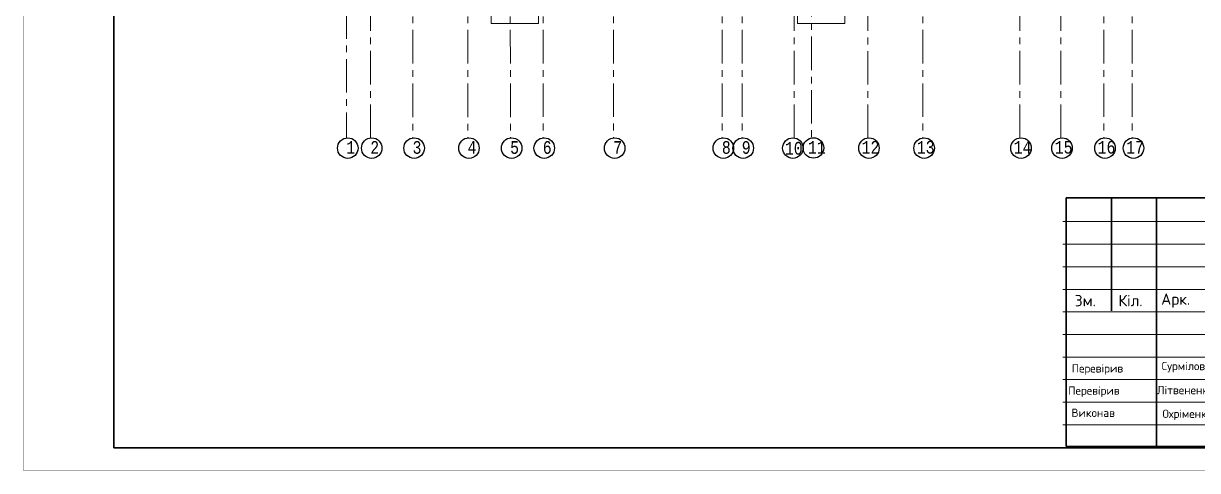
# Model space of a CAD drawing. Header units: millimetres. Extents: x -689206 to 4969298, y -1019800 to 703299.
# Drawn here: x 493827 to 571724, y -677850 to -648166 of the extents above; entities that cross this region are included whole.
import ezdxf

# ---------------------------------------------------------------- set-up
doc = ezdxf.new("R2010")
doc.units = ezdxf.units.MM
doc.linetypes.add('осеваяX2', pattern=[101.6, 63.5, -12.7, 12.7, -12.7])
for name, color, linetype, lineweight in [('б', 231, 'Continuous', 30), ('БАЛКОН', 7, 'Continuous', 20), ('РАЗМЕРЫ', 7, 'Continuous', 9), ('стены', 7, 'Continuous', 20), ('Штамп', 7, 'Continuous', 5)]:
    doc.layers.add(name, color=color, linetype=linetype, lineweight=lineweight)
doc.layers.add('внешняярамка', color=7, linetype='Continuous', lineweight=5, plot=False)
doc.layers.add('сетка', color=104, linetype='Continuous')
doc.styles.get("Standard").update_dxf_attribs({"font": 'arial.ttf'})
doc.styles.add('Аннотативный', font='isocteur.ttf', dxfattribs={"width": 0.7, "height": 250})

msp = doc.modelspace()

# ---------------------------------------------------------------- linework, layer by layer
at = {"layer": 'б', "color": 18, "linetype": 'ByBlock', "lineweight": 9, "true_color": 0x000000}
for p, q in [((527994.5, -648174.3), (524854.5, -648174.3)), ((548316.8, -648174.3), (545176.8, -648174.3))]:
    msp.add_line(p, q, dxfattribs=at)
at = {"layer": 'БАЛКОН', "lineweight": 9}
for p, q in [((524854.5, -648174.3), (524854.5, -647104.3)), ((527994.5, -647104.3), (527994.5, -648174.3)), ((545176.8, -648174.3), (545176.8, -647104.3)), ((548316.8, -647104.3), (548316.8, -648174.3))]:
    msp.add_line(p, q, dxfattribs=at)
at = {"layer": 'внешняярамка', "lineweight": 5, "ltscale": 50, "const_width": 3}
msp.add_lwpolyline([(493828.4, -677848.6), (619727.1, -677848.6), (619727.1, -588820.3), (493828.4, -588820.3), (493828.4, -677848.6)], dxfattribs=at)
at = {"layer": 'РАЗМЕРЫ', "linetype": 'осеваяX2', "lineweight": 5, "ltscale": 35}
for p, q in [((516856.4, -655764.7), (516856.4, -605926.9)), ((519667.1, -605926.9), (519667.1, -655764.7)), ((526058.5, -605926.9), (526138.6, -655764.7)), ((528302.5, -605923.3), (528302.5, -655764.7)), ((532976.5, -605923.3), (532976.5, -655764.7)), ((540186.5, -605923.3), (540186.5, -655764.7)), ((544956.5, -655764.7), (544956.5, -605923.3)), ((559936.3, -655764.7), (559936.3, -605923.3)), ((562658.7, -655764.7), (562658.7, -605923.3)), ((567397.9, -605923.3), (567397.9, -655764.7)), ((515267.1, -618522.3), (515267.1, -655764.7)), ((546106.2, -620587.2), (546106.2, -655764.7))]:
    msp.add_line(p, q, dxfattribs=at)
at = {"layer": 'сетка', "color": 0}
for centre in [(515344, -656441), (516933.3, -656441), (519744, -656441), (523383.3, -656441), (526215.4, -656441), (528379.4, -656441), (533053.3, -656441), (540263.3, -656441), (541583.3, -656441), (544874.2, -656440.5), (546240, -656432.1), (549923.4, -656441), (553583.3, -656441), (560013.2, -656441), (562735.6, -656441), (565583.3, -656441), (567474.8, -656441)]:
    msp.add_circle(centre, 680.7, dxfattribs=at)
at = {"layer": 'стены', "linetype": 'осеваяX2', "lineweight": 5, "ltscale": 35}
for p, q in [((523306.4, -605926.9), (523306.4, -655764.7)), ((541506.4, -605923.3), (541506.4, -655764.7)), ((553506.4, -605923.3), (553506.4, -655764.7)), ((565506.4, -605923.3), (565506.4, -655764.7)), ((549846.5, -607324.9), (549846.5, -655764.7))]:
    msp.add_line(p, q, dxfattribs=at)
at = {"layer": 'Штамп'}
for p, q in [((582263.6, -662822.5), (562782.8, -662822.5)), ((582263.6, -665819.6), (562782.8, -665819.6))]:
    msp.add_line(p, q, dxfattribs=at)
at = {"layer": 'Штамп', "lineweight": 30}
for points in [[(499823.6, -676349.8), (618228.3, -676349.8), (618228.3, -590319.1), (499823.6, -590319.1)], [(618455.6, -676274.1), (563010.1, -676233.5), (563010.1, -659749.7), (618455.6, -659749.7)]]:
    msp.add_lwpolyline(points, close=True, dxfattribs=at)
for points in [[(566007.2, -659749.7), (566007.2, -667242.4)], [(569004.2, -659749.7), (569004.2, -676237.9)]]:
    msp.add_lwpolyline(points, dxfattribs=at)
at = {"layer": 'Штамп'}
for points in [[(562782.8, -661324), (582263.6, -661324)], [(562782.8, -664321.1), (582263.6, -664321.1)], [(562782.8, -667318.1), (582263.6, -667318.1)], [(562782.8, -668816.6), (582263.6, -668816.6)], [(562782.8, -670315.2), (582263.6, -670315.2)], [(562782.8, -671813.7), (582263.6, -671813.7)], [(562782.8, -673312.2), (582263.6, -673312.2)], [(582263.6, -674810.8), (562782.8, -674810.8)]]:
    msp.add_lwpolyline(points, dxfattribs=at)

# ---------------------------------------------------------------- texts
at = {"layer": 'РАЗМЕРЫ', "lineweight": 5, "ltscale": 35, "width": 7009.377, "attachment_point": 1, "style": 'Аннотативный'}
for s, insert, char_height in [('1', (515245.1, -655980), 841.3), ('2', (516834.4, -655980), 841.3), ('3', (519645.1, -655980), 841.3), ('4', (523284.4, -655980), 841.3), ('5', (526116.6, -655980), 841.3), ('6', (528280.6, -655980), 841.3), ('7', (532954.5, -655980), 841.3), ('8', (540164.5, -655980), 841.3), ('9', (541484.4, -655980), 841.3), ('10', (544348.6, -656032.8), 841.28), ('11', (545874.4, -655971.1), 841.28), ('12', (549437.9, -655963.2), 841.28), ('13', (553097.8, -655963.2), 841.28), ('14', (559527.7, -655963.2), 841.28), ('15', (562250.1, -655963.2), 841.28), ('16', (565097.8, -655963.2), 841.28), ('17', (566989.3, -655963.2), 841.28)]:
    msp.add_mtext(s, dxfattribs=dict(at, insert=insert, char_height=char_height))
at = {"layer": 'Штамп', "attachment_point": 5}
for s, width, insert, char_height in [('\\pxqc;{\\fISOCPEUR|b0|i0|c204|p34;Зм.}', 2997.055, (564281.3, -666568.9), 749.264), ('\\pxqc;{\\fISOCPEUR|b0|i0|c204|p34;Кіл.}', 2997.055, (567278.4, -666568.9), 749.264), ('\\pxqc;{\\fISOCPEUR|b0|i0|c204|p34;Арк.}', 2997.055, (570275.4, -666568.9), 749.264), ('\\pxql;{\\fISOCPEUR|b0|i0|c204|p34;Сурмілов С.С.}', 5994.11, (572341.5, -670987.1), 549.404), ('\\pxql;{\\fISOCPEUR|b0|i0|c204|p34;Перевірив}', 5994.11, (566373.1, -671141.8), 549.404), ('\\pxql;{\\fISOCPEUR|b0|i0|c204|p34;Літвененко І.С.}', 5994.11, (572031.9, -672511.4), 549.404), ('\\pxql;{\\fISOCPEUR|b0|i0|c204|p34;Перевірив}', 5994.11, (566141, -672614.5), 549.404), ('\\pxql;{\\fISOCPEUR|b0|i0|c204|p34;Виконав}', 5994.11, (566361.4, -674019.5), 549.404), ('\\pxql;{\\fISOCPEUR|b0|i0|c204|p34;Охріменко О.О.}', 5994.11, (572393, -674154.5), 549.404)]:
    msp.add_mtext_dynamic_manual_height_columns(s, width=width, gutter_width=3746.3, heights=[0], dxfattribs=dict(at, insert=insert, char_height=char_height))

doc.saveas('drawing.dxf')
